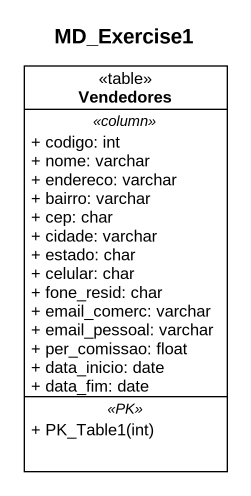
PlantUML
@startuml
title MD_Exercise1
hide circle
hide empty members
skinparam classAttributeIconSize 0
class Vendedores <<table>> {
  .. <<column>> ..
  + codigo: int
  + nome: varchar
  + endereco: varchar
  + bairro: varchar
  + cep: char
  + cidade: varchar
  + estado: char
  + celular: char
  + fone_resid: char
  + email_comerc: varchar
  + email_pessoal: varchar
  + per_comissao: float
  + data_inicio: date
  + data_fim: date
  .. <<PK>> ..
  + PK_Table1(int)
}
@enduml
